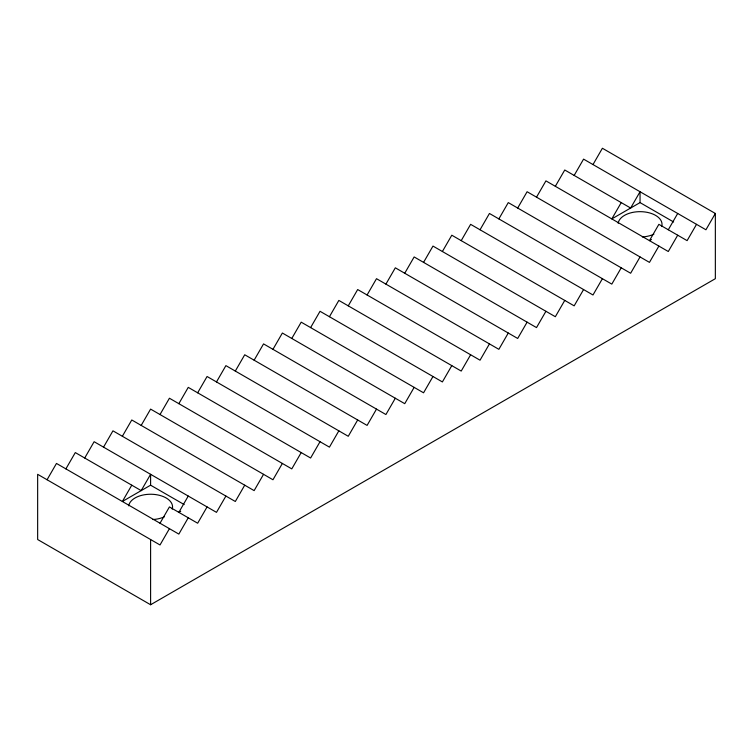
<?xml version="1.0" encoding="UTF-8"?>
<svg xmlns="http://www.w3.org/2000/svg" width="753" height="753" viewBox="0 0 753 753"><rect width="100%" height="100%" fill="white"/><g stroke="black" fill="none" stroke-linecap="round" stroke-linejoin="round"><path stroke-width="1.13" d="M47.062 479.755L56.475 463.443L178.838 534.093L188.25 517.791M65.888 468.884L75.3 452.581L141.188 490.617L150.6 474.315L150.6 485.186L184.184 504.576M84.713 458.012L94.125 441.71L216.488 512.36L225.9 496.058M103.538 447.141L112.95 430.838L235.312 501.489L244.725 485.186M122.362 436.279L131.775 419.976L254.138 490.617L263.55 474.315M141.188 425.407L150.6 409.105L272.963 479.755L282.375 463.443M160.013 414.536L169.425 398.233L291.788 468.884L301.2 452.581M131.775 485.186L122.362 501.489L150.6 485.186M178.838 403.674L188.25 387.371L310.613 458.012L320.025 441.71M197.662 392.802L207.075 376.5L329.438 447.141L338.85 430.838M216.488 381.931L225.9 365.629L348.262 436.279L357.675 419.976M235.312 371.069L244.725 354.767L367.088 425.407L376.5 409.105M160.013 523.222L169.425 506.92L197.662 523.222L207.075 506.92M254.138 360.198L263.55 343.895L385.913 414.536L395.325 398.233M169.425 528.662L160.013 544.965L37.65 474.315L37.65 539.525L150.6 604.744L715.35 278.685L715.35 213.476L602.4 148.256L592.988 164.568M188.25 496.058L178.838 512.36L180.72 511.268M272.963 349.326L282.375 333.024L404.738 403.674L414.15 387.371M291.788 338.464L301.2 322.162L423.562 392.802L432.975 376.5M310.613 327.593L320.025 311.29L442.387 381.931L451.8 365.629M329.438 316.721L338.85 300.419L461.213 371.069L470.625 354.767M348.262 305.85L357.675 289.547L480.038 360.198L489.45 343.895M367.088 294.988L376.5 278.685L498.863 349.326L508.275 333.024M385.913 284.116L395.325 267.814L517.688 338.464L527.1 322.162M404.738 273.245L414.15 256.942L536.513 327.593L545.925 311.29M423.562 262.383L432.975 246.08L555.337 316.721L564.75 300.419M442.387 251.511L451.8 235.209L574.163 305.85L583.575 289.547M461.213 240.64L470.625 224.338L592.988 294.988L602.4 278.685M480.038 229.778L489.45 213.476L611.812 284.116L621.225 267.814M498.863 218.907L508.275 202.604L630.638 273.245L640.05 256.942M517.688 208.035L527.1 191.733L649.462 262.383L658.875 246.08M536.513 197.173L545.925 180.871L668.288 251.511L677.7 235.209M555.337 186.302L564.75 169.999L630.638 208.035L640.05 191.733L640.05 202.604L673.634 221.994M574.163 175.43L583.575 159.128L705.938 229.778L715.35 213.476M621.225 202.604L611.812 218.907L640.05 202.604M668.288 229.778L677.7 213.476M696.525 224.338L687.113 240.64L658.875 224.338L649.462 240.64L651.449 239.501M150.6 539.525L150.6 604.744M164.427 516.774A21.959 12.679 0 0 1 152.897 519.532M128.716 505.818A21.959 12.679 0 0 1 153.471 494.354A21.959 12.679 0 0 1 172.23 509.122M618.166 223.236A21.959 12.679 0 0 1 642.921 211.772A21.959 12.679 0 0 1 661.68 226.549M653.877 234.192A21.959 12.679 0 0 1 642.347 236.95"/></g></svg>
